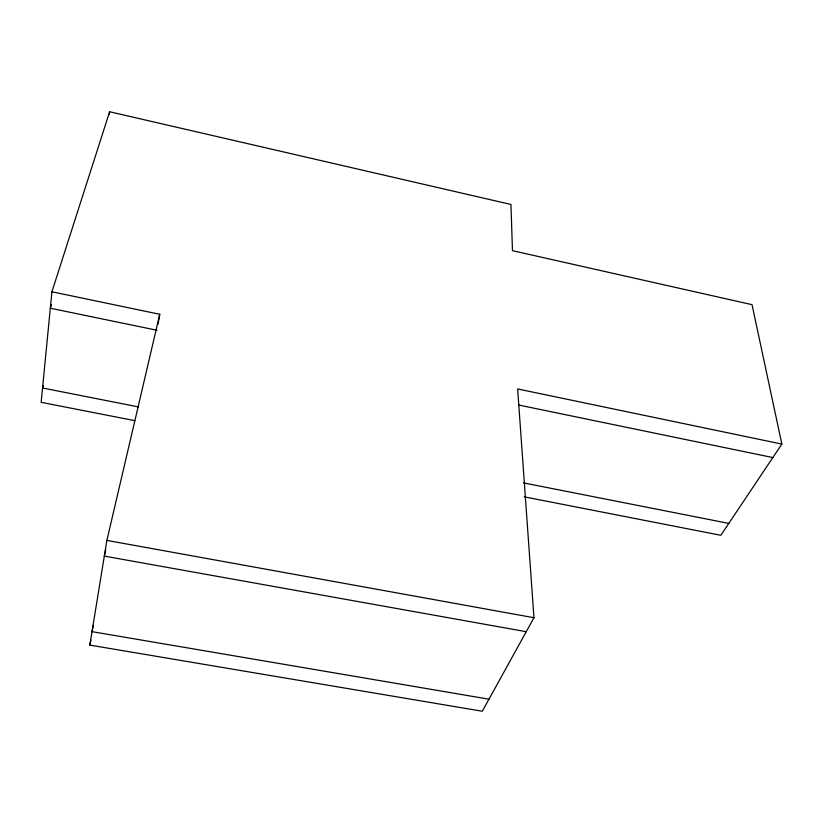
<?xml version="1.0" encoding="UTF-8"?>
<svg xmlns="http://www.w3.org/2000/svg" width="823" height="823" viewBox="0 0 823 823"><rect width="100%" height="100%" fill="white"/><g stroke="black" fill="none" stroke-linecap="round" stroke-linejoin="round"><path stroke-width="1.23" d="M524.22 496.835L720.835 535.289L781.85 444.081L752.037 304.675L512.482 250.676L510.939 204.464L109.624 111.753L51.921 291.784L41.15 402.334L134.777 420.646M109.325 114.212L109.624 111.753M781.85 444.081L517.646 388.96L533.962 617.723L482.309 711.247L89.81 645.098L106.877 540.402L159.755 314.283L51.921 291.784M158.047 324.118L159.755 314.283M93.441 625.408L92.001 631.653L488.965 699.19M89.81 645.098L90.962 640.109M105.776 549.877L104.315 556.111L526.236 631.704M43.29 385.555L42.549 387.993L138.408 406.912M51.479 304.551L50.316 308.214L156.977 330.26M106.877 540.402L533.962 617.723M523.572 482.906L728.787 523.397M518.696 405.029L772.828 457.567"/></g></svg>
